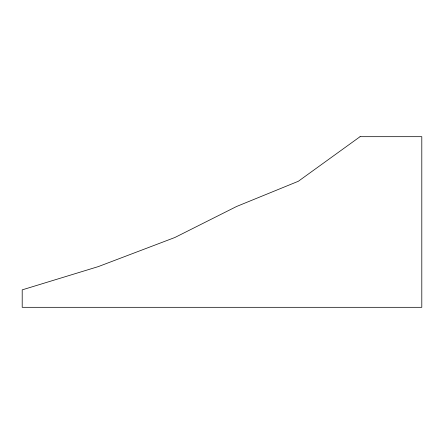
<?xml version="1.0" encoding="UTF-8"?>
<svg xmlns="http://www.w3.org/2000/svg" width="444" height="444" viewBox="0 0 444 444"><rect width="100%" height="100%" fill="white"/><g stroke="black" fill="none" stroke-linecap="round" stroke-linejoin="round"><path stroke-width="0.67" d="M360.062 136.685L298.324 181.28L236.585 206.488L174.847 237.512L98.329 266.594L22.2 289.865L22.2 307.315L421.8 307.315L421.8 136.685L360.062 136.685"/></g></svg>
